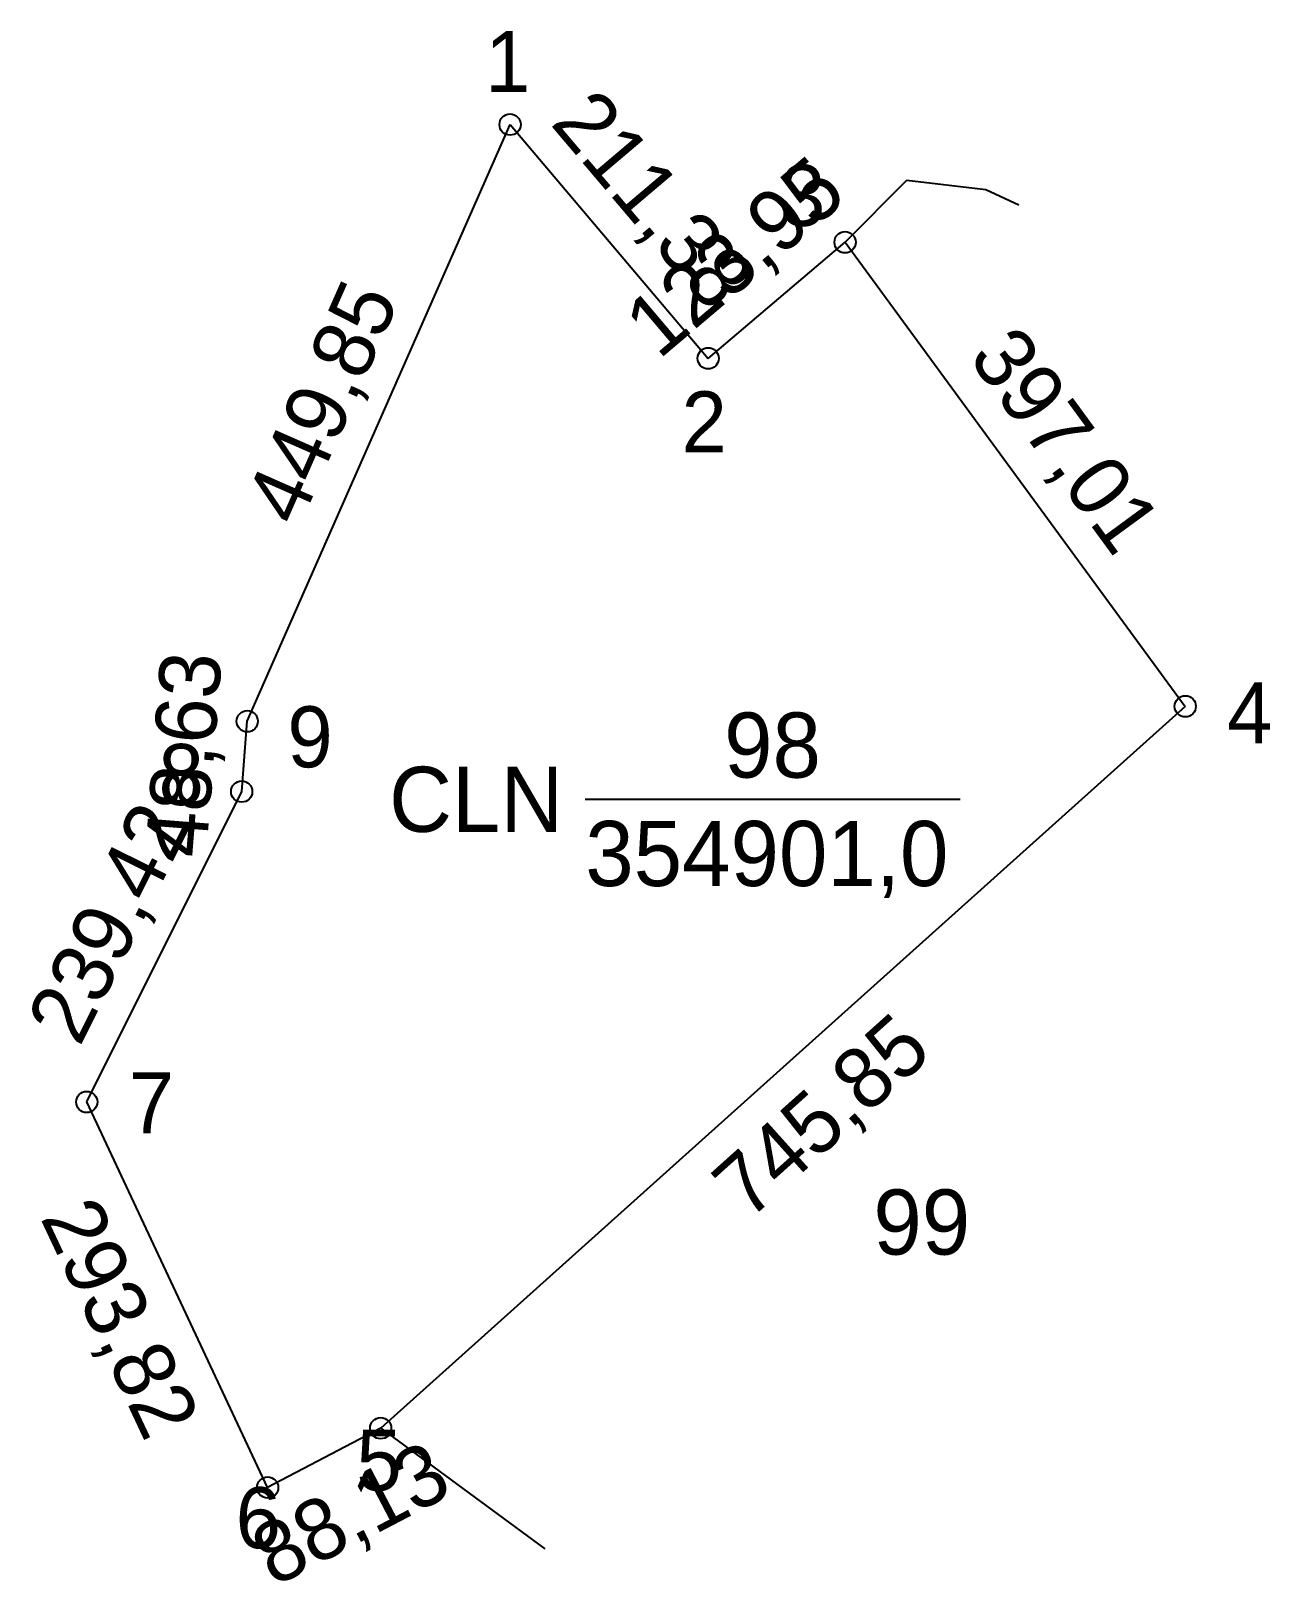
# Model space of a CAD drawing. Extents: x 550036 to 550891, y 1838268 to 1839338.
import ezdxf

# ---------------------------------------------------------------- set-up
doc = ezdxf.new("R2010")
doc.units = 0
for name, color, linetype in [('CanhThua', 7, 'Continuous'), ('ChieuDaiCanhThua', 7, 'Continuous'), ('MocDinhThua', 7, 'Continuous'), ('NhanDiaChinhThua', 7, 'Continuous'), ('NhanTuCan', 7, 'Continuous'), ('RauThua', 7, 'Continuous'), ('SoHieuDinhThua', 7, 'Continuous')]:
    doc.layers.add(name, color=color, linetype=linetype)

msp = doc.modelspace()

# ---------------------------------------------------------------- linework, layer by layer
at = {"layer": 'CanhThua'}
for p, q in [((550184.8, 1838861.9), (550366.2, 1839273.6)), ((550366.2, 1839273.6), (550502.9, 1839112.3)), ((550502.9, 1839112.3), (550597.4, 1839192.4)), ((550597.4, 1839192.4), (550832.1, 1838872.2)), ((550181, 1838813.4), (550184.8, 1838861.9)), ((550832.1, 1838872.2), (550276.9, 1838374.1)), ((550074.1, 1838599.2), (550181, 1838813.4)), ((550198.9, 1838333.2), (550074.1, 1838599.2)), ((550276.9, 1838374.1), (550198.9, 1838333.2))]:
    msp.add_line(p, q, dxfattribs=at)
at = {"layer": 'MocDinhThua'}
for centre in [(550366.2, 1839273.6), (550597.4, 1839192.4), (550502.9, 1839112.3), (550832.1, 1838872.2), (550184.8, 1838861.9), (550181, 1838813.4), (550074.1, 1838599.2), (550276.9, 1838374.1), (550198.9, 1838333.2)]:
    msp.add_circle(centre, 7.33, dxfattribs=at)
at = {"layer": 'NhanDiaChinhThua'}
msp.add_line((550418.1, 1838808.1), (550676.7, 1838808.1), dxfattribs=at)
at = {"layer": 'RauThua'}
for p, q in [((550597.4, 1839192.4), (550640, 1839235.3)), ((550640, 1839235.3), (550694.6, 1839228.9)), ((550694.6, 1839228.9), (550717.2, 1839218.2)), ((550276.9, 1838374.1), (550390.2, 1838291))]:
    msp.add_line(p, q, dxfattribs=at)

# ---------------------------------------------------------------- texts
at = {"layer": 'ChieuDaiCanhThua'}
for s, rotation, p in [('211,38', 310.2854, (550393.3, 1839274.2)), ('123,95', 40.2856, (550468.8, 1839111)), ('449,85', 66.2257, (550220.5, 1838995)), ('397,01', 306.2314, (550681.8, 1839113)), ('48,63', 85.506, (550156.3, 1838767.2)), ('239,42', 63.4611, (550069.2, 1838636.6)), ('745,85', 41.9029, (550530.6, 1838516.8)), ('293,82', 295.1355, (550041.7, 1838519.4)), ('88,13', 27.6216, (550203.2, 1838264.2))]:
    msp.add_text(s, height=42.12, rotation=rotation, dxfattribs=at).set_placement(p)
at = {"layer": 'NhanDiaChinhThua'}
for s, p in [('98', (550513.9, 1838823)), ('CLN', (550282.7, 1838785.6)), ('354901,0', (550418.1, 1838748.2))]:
    msp.add_text(s, height=44.93, dxfattribs=at).set_placement(p)
at = {"layer": 'NhanTuCan'}
msp.add_text('99', height=44.93, dxfattribs=at).set_placement((550616.9, 1838493.9))
at = {"layer": 'SoHieuDinhThua'}
for s, p in [('1', (550348.9, 1839296)), ('3', (550552.5, 1839203.7)), ('2', (550484.5, 1839047.4)), ('4', (550860.9, 1838846.6)), ('9', (550212.5, 1838830.1)), ('8', (550123.6, 1838804.1)), ('7', (550103, 1838577.6)), ('5', (550260.1, 1838331.1)), ('6', (550176.8, 1838291.3))]:
    msp.add_text(s, height=42.1, dxfattribs=at).set_placement(p)

doc.saveas('drawing.dxf')
